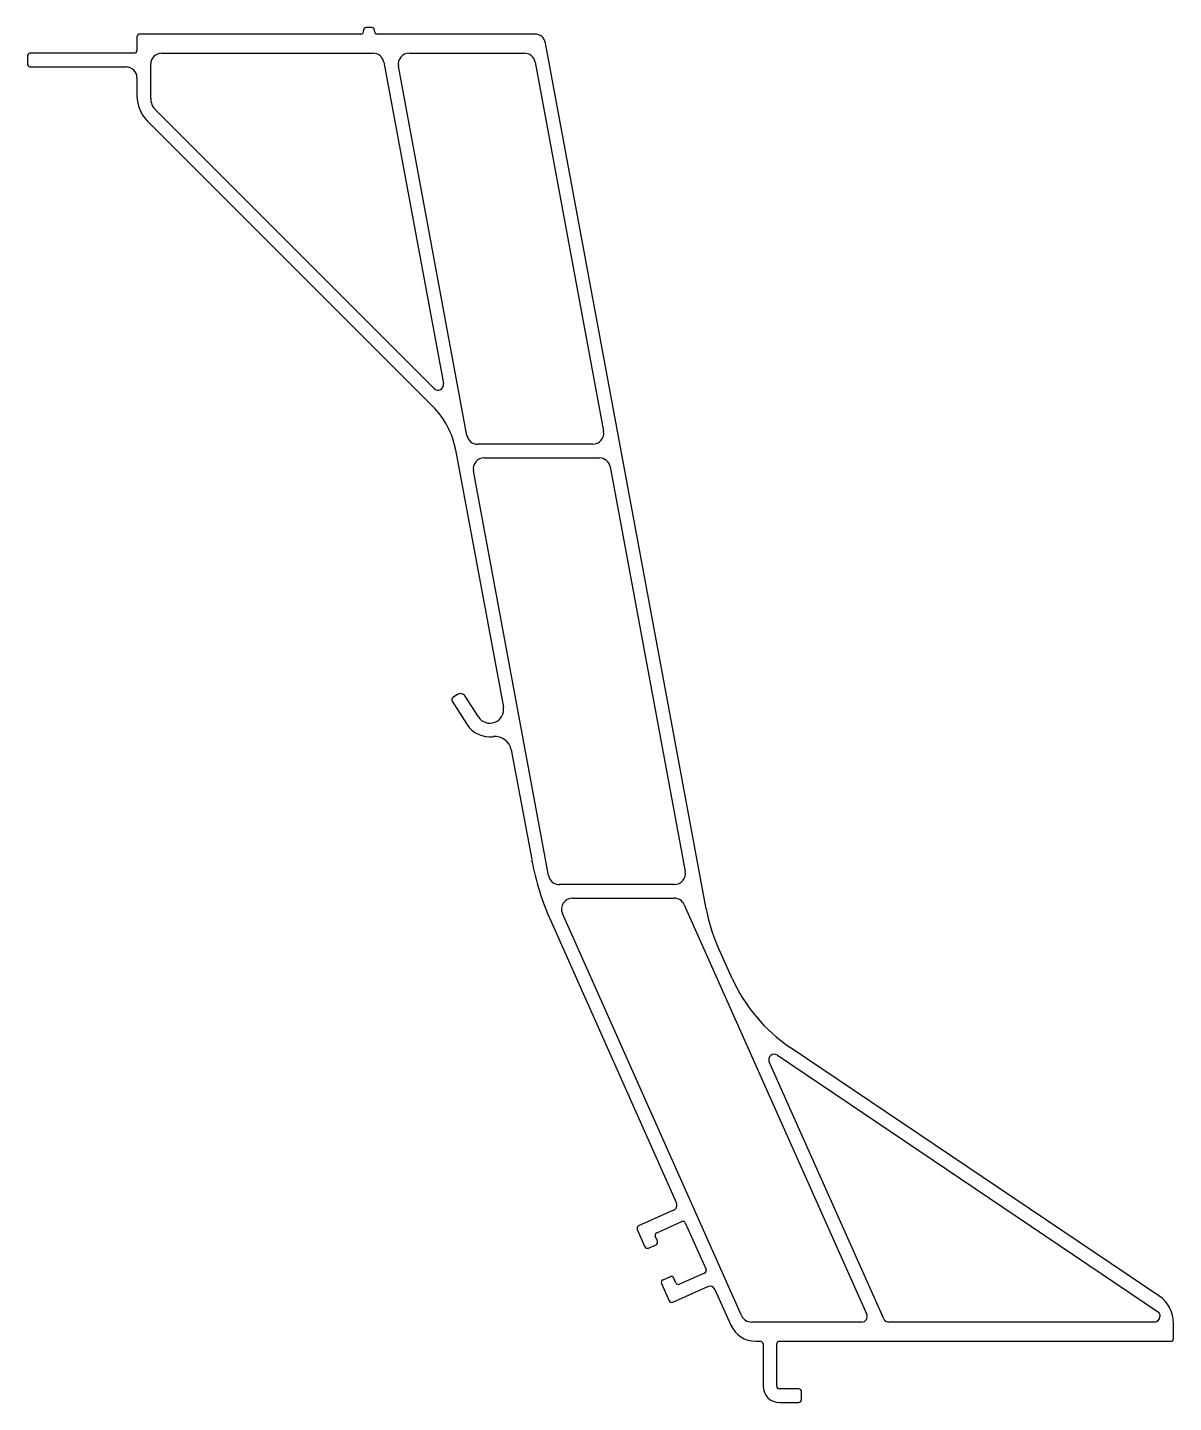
# Model space of a CAD drawing. Extents: x 1486 to 1695, y 1684 to 1936.
import ezdxf

# ---------------------------------------------------------------- set-up
doc = ezdxf.new("R2010")
doc.units = 0
doc.layers.get('0').update_dxf_attribs({"linetype": 'CONTINUOUS'})

msp = doc.modelspace()

# ---------------------------------------------------------------- linework, layer by layer
for p, q in [((1505.67, 1933.99), (1505.67, 1931.49)), ((1546.57, 1934.49), (1506.17, 1934.49)), ((1548.57, 1935.69), (1547.57, 1935.69)), ((1549.07, 1934.99), (1549.07, 1935.19)), ((1578.35, 1934.49), (1549.57, 1934.49)), ((1505.17, 1930.99), (1486.17, 1930.99)), ((1510.17, 1930.99), (1548.8, 1930.99)), ((1555.41, 1930.99), (1576.46, 1930.99)), ((1609.66, 1774.53), (1580.32, 1932.85)), ((1485.67, 1930.49), (1485.67, 1928.99)), ((1486.17, 1928.49), (1503.67, 1928.49)), ((1508.17, 1922.76), (1508.17, 1928.99)), ((1550.76, 1929.36), (1561.66, 1870.57)), ((1565.95, 1861.12), (1553.44, 1928.62)), ((1578.43, 1929.36), (1590.94, 1861.86)), ((1505.67, 1926.49), (1505.67, 1923.18)), ((1507.57, 1918.58), (1559.76, 1866.35)), ((1559.97, 1869.68), (1509.06, 1920.63)), ((1565.95, 1861.12), (1565.95, 1861.12)), ((1563.9, 1858.48), (1563.9, 1858.48)), ((1563.9, 1858.48), (1572.62, 1811.44)), ((1588.97, 1859.49), (1567.92, 1859.49)), ((1569.12, 1856.99), (1590.18, 1856.99)), ((1592.14, 1855.36), (1605.86, 1781.36)), ((1580.87, 1780.62), (1567.16, 1854.62)), ((1564.24, 1813.74), (1563.4, 1813.2)), ((1568.05, 1809.64), (1565.62, 1813.45)), ((1563.26, 1812.51), (1565.95, 1808.29)), ((1574.07, 1803.59), (1574.07, 1803.59)), ((1574.07, 1803.59), (1577.79, 1783.54)), ((1603.89, 1778.99), (1582.84, 1778.99)), ((1585.24, 1776.49), (1603.85, 1776.49)), ((1605.68, 1775.3), (1639.03, 1700.4)), ((1616.14, 1700.17), (1583.41, 1773.67)), ((1581.27, 1772.35), (1604.24, 1720.76)), ((1614.41, 1761.83), (1611.75, 1767.8)), ((1622.68, 1747.79), (1622.68, 1747.79)), ((1622.68, 1747.79), (1692.35, 1700.81)), ((1692.4, 1703.79), (1625.05, 1749.22)), ((1642.13, 1699.58), (1621.21, 1746.56)), ((1603.73, 1719.44), (1597.33, 1716.6)), ((1600.63, 1715.33), (1605.2, 1717.36)), ((1605.86, 1717.11), (1609.65, 1708.61)), ((1597.08, 1715.93), (1598.48, 1712.78)), ((1600.77, 1713.8), (1600.38, 1714.67)), ((1599.14, 1712.53), (1600.51, 1713.14)), ((1603.12, 1707.29), (1601.75, 1706.68)), ((1604.16, 1706.17), (1603.78, 1707.04)), ((1609.39, 1707.95), (1604.82, 1705.92)), ((1601.49, 1706.02), (1602.9, 1702.87)), ((1603.56, 1702.62), (1609.95, 1705.47)), ((1611.27, 1704.97), (1614.18, 1698.44)), ((1692.57, 1700.39), (1692.57, 1699.99)), ((1638.11, 1698.99), (1617.97, 1698.99)), ((1691.57, 1698.99), (1643.04, 1698.99)), ((1695.07, 1695.99), (1695.07, 1698.8)), ((1618.74, 1695.49), (1619.57, 1695.49)), ((1620.07, 1694.99), (1620.07, 1687.29)), ((1622.57, 1687.29), (1622.57, 1694.99)), ((1623.07, 1695.49), (1694.57, 1695.49)), ((1626.57, 1686.79), (1623.07, 1686.79)), ((1627.07, 1684.79), (1627.07, 1686.29)), ((1623.07, 1684.29), (1626.57, 1684.29))]:
    msp.add_line(p, q)
for centre, radius, start, end in [((1506.17, 1933.99), 0.5, 90, 180), ((1546.57, 1934.99), 0.5, 270, 11.3072), ((1547.55, 1935.19), 0.5, 87.6745, 191.8094), ((1548.57, 1935.19), 0.5, 0, 90), ((1549.57, 1934.99), 0.5, 180, 270), ((1578.35, 1932.49), 2, 10.5, 90), ((1486.17, 1930.49), 0.5, 90, 180), ((1505.17, 1931.49), 0.5, 270, 0), ((1510.17, 1928.99), 2, 90, 180), ((1548.8, 1928.99), 2, 10.7, 90), ((1555.41, 1928.99), 2, 90, 190.7), ((1576.46, 1928.99), 2, 10.7, 90), ((1486.17, 1928.99), 0.5, 180, 270), ((1503.67, 1926.49), 2, 0, 90), ((1512.17, 1923.18), 6.5, 180, 224.9777), ((1511.17, 1922.76), 3, 180, 225.4556), ((1560.67, 1870.39), 1, 225.3436, 10.5), ((1549.15, 1855.75), 15, 10.5, 44.9776), ((1567.92, 1861.49), 2, 190.5, 270), ((1588.97, 1861.49), 2, 270, 10.7), ((1569.12, 1854.99), 2, 90, 190.7), ((1590.18, 1854.99), 2, 10.7, 90), ((1563.68, 1812.79), 0.5, 123.482, 213.3444), ((1564.79, 1812.9), 1, 33.3453, 123.3651), ((1570.16, 1810.99), 2.5, 212.6571, 10.5), ((1570.16, 1810.99), 5, 212.6547, 276.9162), ((1571.12, 1803.05), 3, 10.4999, 96.9168), ((1626.94, 1792.69), 50, 190.5484, 204.0001), ((1582.84, 1780.99), 2, 190.7, 270), ((1603.89, 1780.99), 2, 270, 10.7), ((1585.24, 1774.49), 2, 90, 204), ((1603.85, 1774.49), 2, 24.0785, 90), ((1639.16, 1780), 30, 190.5, 204.0006), ((1641.78, 1774.12), 30, 204.1676, 236.0988), ((1622.12, 1746.97), 1, 55.9999, 204), ((1603.32, 1720.36), 1, 294, 24.0001), ((1605.41, 1716.91), 0.5, 24.0003, 114.0001), ((1597.54, 1716.14), 0.5, 114.0002, 204.7437), ((1600.84, 1714.87), 0.5, 114, 203.9987), ((1598.94, 1712.99), 0.5, 203.9985, 294.0004), ((1600.31, 1713.6), 0.5, 293.9998, 23.9995), ((1603.32, 1706.84), 0.5, 24.0029, 114.0004), ((1609.19, 1708.41), 0.5, 294, 24.0004), ((1601.95, 1706.23), 0.5, 113.9998, 204.0011), ((1604.62, 1706.38), 0.5, 204.0021, 294.0001), ((1610.36, 1704.55), 1, 24.4354, 113.9999), ((1603.35, 1703.08), 0.5, 204.746, 294), ((1689.07, 1698.8), 6, 0, 56.3015), ((1617.97, 1700.99), 2, 204.0785, 270), ((1638.11, 1699.99), 1, 270, 24.435), ((1643.04, 1699.99), 1, 204, 270), ((1691.57, 1699.99), 1, 270, 0), ((1692.07, 1700.39), 0.5, 0, 55.9999), ((1618.74, 1700.49), 5, 204.2072, 270), ((1619.57, 1694.99), 0.5, 0, 90), ((1623.07, 1694.99), 0.5, 90, 180), ((1694.57, 1695.99), 0.5, 270, 0), ((1623.07, 1687.29), 3, 180, 270), ((1623.07, 1687.29), 0.5, 180, 270), ((1626.57, 1686.29), 0.5, 0, 90), ((1626.57, 1684.79), 0.5, 270, 0)]:
    msp.add_arc(centre, radius, start, end)

doc.saveas('drawing.dxf')
